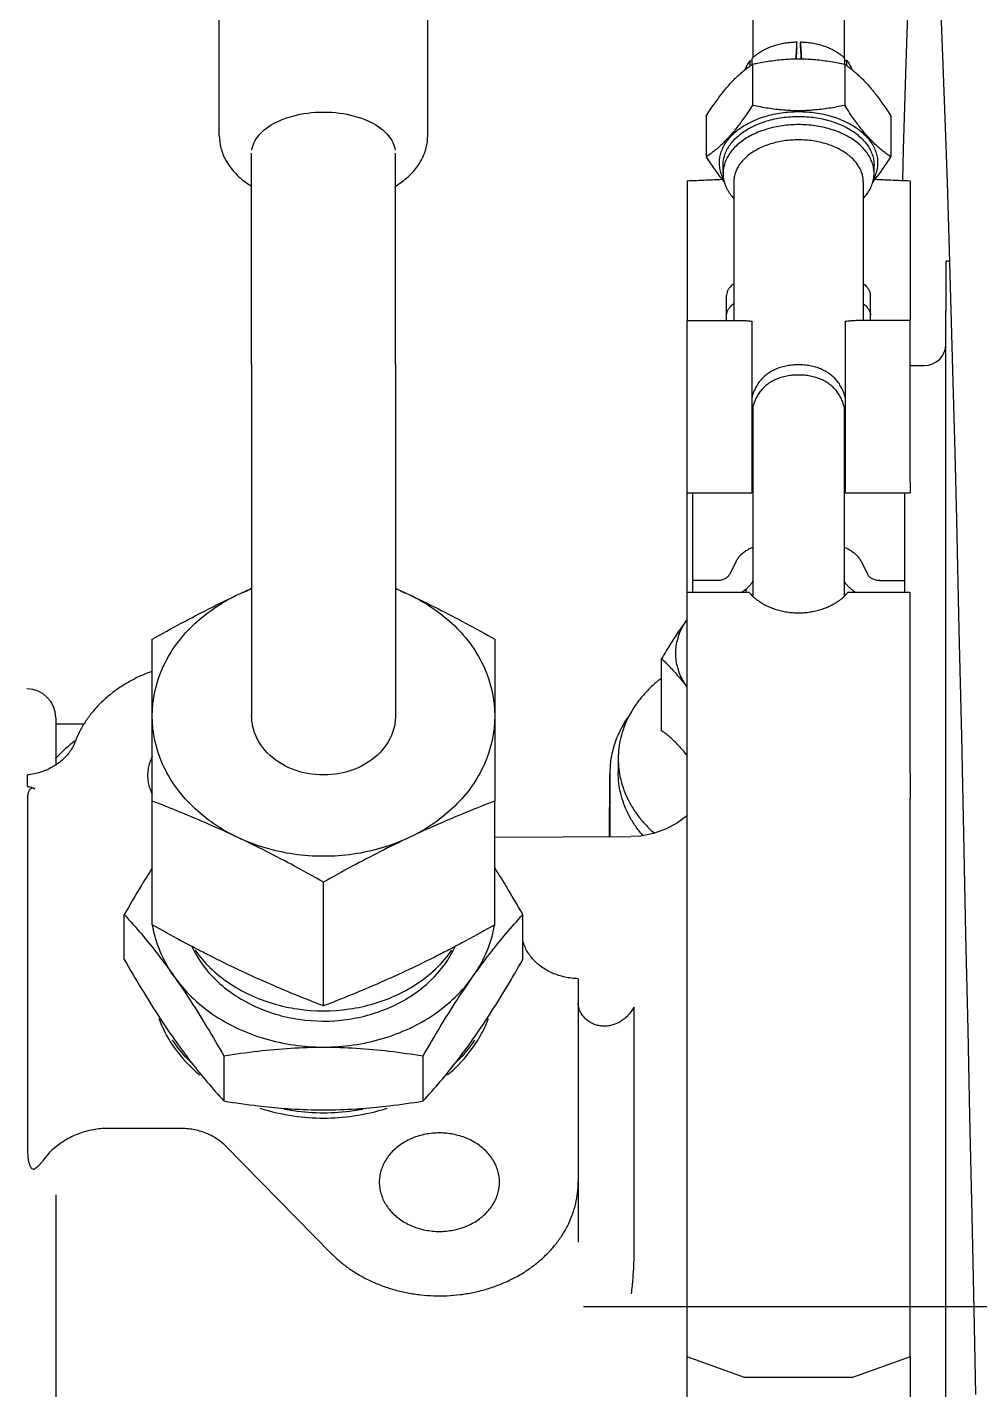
# Model space of a CAD drawing. Header units: millimetres. Extents: x 156850 to 204135, y 56350 to 74150.
# Drawn here: x 174503.6 to 174569.9, y 60787.2 to 60882 of the extents above; entities that cross this region are included whole.
import ezdxf

# ---------------------------------------------------------------- set-up
doc = ezdxf.new("R2010")
doc.units = ezdxf.units.MM
doc.header["$LTSCALE"] = 150
doc.linetypes.add('X-2F-PLAN$0$CENTER', pattern=[2, 1.25, -0.25, 0.25, -0.25])
doc.layers.add('-----33 Equipment', color=5, linetype='Continuous')

# ---------------------------------------------------------------- blocks, each defined once
blk = doc.blocks.new('X-2F-PLAN$0$A$C73FA2420')
at = {"color": 0, "linetype": 'Continuous'}
for p, q in [((1074.145, 1134.631), (1049.483, 1134.627)), ((1074.901, 1134.627), (1075.703, 1134.627)), ((1046.508, 1132.671), (1002.351, 1132.666)), ((1079.606, 1132.677), (1076.398, 1132.676)), ((1079.683, 1132.677), (1076.398, 1132.676)), ((1079.234, 1130.711), (1079.234, 1132.677)), ((1051.125, 1124.006), (1051.125, 1129.068)), ((1062.861, 1127.908), (1065.992, 1127.908)), ((1065.273, 1125.958), (1073.884, 1125.959)), ((1073.884, 1125.959), (1079.798, 1125.959)), ((1079.798, 1125.959), (1085.146, 1125.959)), ((1056.162, 1120.981), (1053.031, 1120.981)), ((1120.164, 1121.3), (1133.433, 1121.3)), ((1049.885, 1120.843), (1042.426, 1113.512)), ((1083.36, 1119.053), (1079.798, 1119.053)), ((1104.251, 1119.054), (1083.36, 1119.053)), ((1104.252, 1119.054), (1118.935, 1119.053)), ((1059.643, 1114.052), (1068.254, 1114.053)), ((1083.361, 1109.053), (1079.799, 1109.053)), ((1104.251, 1109.054), (1083.361, 1109.053)), ((1104.251, 1109.054), (1118.935, 1109.053)), ((1053.03, 1107.124), (1056.161, 1107.125)), ((1120.163, 1106.806), (1133.432, 1106.806)), ((1065.274, 1102.146), (1073.885, 1102.147)), ((1071.38, 1102.147), (1071.417, 1092.673)), ((1079.799, 1102.147), (1073.885, 1102.147)), ((1085.147, 1102.146), (1079.799, 1102.147)), ((1062.859, 1100.195), (1065.991, 1100.195)), ((1061.534, 1096.348), (1043.214, 1096.345)), ((1075.525, 1094.167), (1071.411, 1094.188)), ((1075.773, 1094.154), (1071.411, 1094.154)), ((1075.773, 1094.161), (1075.525, 1094.167)), ((1076.437, 1094.12), (1075.773, 1094.154)), ((1076.834, 1093.563), (1075.87, 1093.563)), ((1059.548, 1092.471), (1042.744, 1092.472)), ((1078.774, 1090.545), (1083.795, 1090.545)), ((962.953, 1088.764), (1035.247, 1088.771)), ((1033.792, 1084.771), (1035.247, 1088.771)), ((1035.247, 1088.771), (1055.312, 1088.772)), ((1055.312, 1088.772), (1074.061, 1088.772)), ((1074.061, 1088.772), (1077.611, 1088.773)), ((1077.611, 1088.773), (1088.414, 1088.773)), ((1088.414, 1088.773), (1088.414, 1084.517)), ((1088.414, 1088.766), (1095.319, 1088.766)), ((1095.319, 1088.772), (1107.319, 1088.773)), ((1095.319, 1088.772), (1095.319, 1084.272)), ((1107.319, 1088.773), (1107.319, 1085.03)), ((1117.025, 1088.771), (1107.319, 1088.772)), ((1089.22, 1088.387), (1088.414, 1088.387)), ((1095.319, 1088.387), (1089.22, 1088.387)), ((1089.22, 1086.669), (1089.22, 1088.387)), ((1121.536, 1087.438), (1118.681, 1087.438)), ((1107.319, 1086.022), (1109.065, 1086.022)), ((1117.535, 1086.273), (1118.107, 1086.273)), ((1090.548, 1085.371), (1089.64, 1085.833)), ((1116.962, 1085.523), (1107.319, 1085.523)), ((1033.792, 1077.271), (1033.792, 1084.771)), ((1101.325, 1084.198), (1088.118, 1084.198)), ((1088.607, 1084.69), (1088.414, 1084.69)), ((1097.025, 1084.273), (1095.319, 1084.272)), ((1097.47, 1084.273), (1097.025, 1084.273)), ((1097.919, 1084.273), (1097.47, 1084.273)), ((1101.03, 1084.273), (1097.919, 1084.273)), ((1104.438, 1084.273), (1101.03, 1084.273)), ((1107.258, 1084.273), (1104.438, 1084.273)), ((1125.128, 1084.231), (1122.272, 1084.231)), ((1125.386, 1084.374), (1125.336, 1084.242)), ((1133.193, 1084.198), (1125.573, 1084.198)), ((1126.279, 1081.148), (1126.683, 1081.148)), ((1126.279, 1080.898), (1126.683, 1080.898)), ((1101.324, 1077.848), (1088.119, 1077.848)), ((1088.414, 1077.528), (1088.414, 1073.273)), ((1097.026, 1077.773), (1095.32, 1077.772)), ((1095.32, 1077.772), (1095.32, 1073.272)), ((1097.47, 1077.773), (1097.026, 1077.773)), ((1097.92, 1077.773), (1097.47, 1077.773)), ((1101.032, 1077.773), (1097.92, 1077.773)), ((1104.44, 1077.773), (1101.032, 1077.773)), ((1107.258, 1077.773), (1104.44, 1077.773)), ((1125.128, 1077.815), (1122.272, 1077.815)), ((1125.386, 1077.671), (1125.337, 1077.803)), ((1133.193, 1077.848), (1125.573, 1077.848)), ((1035.248, 1073.271), (1033.792, 1077.271)), ((1090.549, 1076.673), (1089.64, 1076.211)), ((1107.32, 1077.016), (1107.32, 1073.273)), ((1116.962, 1076.523), (1107.32, 1076.523)), ((1107.32, 1076.022), (1109.066, 1076.022)), ((1117.535, 1075.773), (1118.107, 1075.773)), ((1089.221, 1075.375), (1089.221, 1073.657)), ((1121.537, 1074.607), (1118.681, 1074.607)), ((1089.221, 1073.657), (1088.414, 1073.657)), ((1095.32, 1073.657), (1089.221, 1073.657)), ((1119.196, 1073.745), (1117.049, 1073.8)), ((1035.248, 1073.271), (963.069, 1073.264)), ((1035.248, 1073.271), (1055.314, 1073.272)), ((1055.314, 1073.272), (1074.061, 1073.272)), ((1077.612, 1073.273), (1074.061, 1073.272)), ((1078.414, 1073.273), (1077.612, 1073.273)), ((1078.475, 1073.273), (1078.414, 1073.273)), ((1079.362, 1073.273), (1078.475, 1073.273)), ((1088.414, 1073.273), (1079.362, 1073.273)), ((1096.836, 1073.273), (1095.32, 1073.272)), ((1097.283, 1073.273), (1096.836, 1073.273)), ((1097.47, 1073.273), (1097.283, 1073.273)), ((1097.92, 1073.273), (1097.47, 1073.273)), ((1107.32, 1073.273), (1097.92, 1073.273)), ((1104.169, 1073.273), (1104.169, 1072.29)), ((1117.026, 1073.271), (1107.32, 1073.272)), ((966.086, 1070.774), (1098.176, 1070.773)), ((1098.176, 1070.773), (1107.958, 1070.773)), ((1110.91, 1070.773), (1107.958, 1070.773)), ((1111.44, 1070.773), (1110.91, 1070.773)), ((1111.442, 1070.537), (1111.44, 1070.773))]:
    blk.add_line(p, q, dxfattribs=at)
at = {"color": 0, "linetype": 'X-2F-PLAN$0$CENTER', "ltscale": 2}
blk.add_line((1038.734, 1095.975), (1038.734, 580.581), dxfattribs=at)
at = {"color": 0, "linetype": 'Continuous'}
for points in [[(1072.88, 1088.772), (1072.837, 1088.816), (1072.332, 1089.506), (1071.927, 1090.271), (1071.631, 1091.099), (1071.457, 1091.981), (1071.415, 1092.673)], [(1142.761, 1072.865), (1139.434, 1073.027), (1135.39, 1073.2), (1130.645, 1073.381), (1125.203, 1073.565), (1119.196, 1073.745)], [(1128.721, 1071.136), (1124.487, 1070.971), (1120.745, 1070.829), (1116.906, 1070.698), (1112.998, 1070.581)], [(1093.437, 1070.05), (1085.779, 1069.87), (1078.41, 1069.697), (1071.613, 1069.553)], [(1112.998, 1070.581), (1107.992, 1070.437), (1103.035, 1070.294), (1098.136, 1070.163), (1093.437, 1070.05)], [(1052.008, 1069.13), (1045.072, 1068.981), (1038.516, 1068.833), (1032.61, 1068.708)], [(1071.614, 1069.553), (1064.598, 1069.405), (1057.977, 1069.256), (1052.008, 1069.13)]]:
    blk.add_lwpolyline(points, dxfattribs=at)
for centre, radius, start, end in [((1079.683, 1134.677), 2, 270.00793, 0.00793), ((1105.689, 1072.29), 1.52, 180.0011, 268.81084)]:
    blk.add_arc(centre, radius, start, end, dxfattribs=at)
for points, start_tangent, end_tangent in [([(1049.483, 1134.627), (1049.319, 1134.624), (1049.17, 1134.614), (1049.035, 1134.599), (1048.914, 1134.58), (1048.804, 1134.558), (1048.706, 1134.533), (1048.618, 1134.506), (1048.54, 1134.476), (1048.472, 1134.443), (1048.413, 1134.408), (1048.365, 1134.371), (1048.303, 1134.291), (1048.287, 1134.211), (1048.316, 1134.127)], (-1, -0.000155), (0.524347, -0.851504)), ([(1074.739, 1134.131), (1074.777, 1134.219), (1074.783, 1134.3), (1074.76, 1134.379), (1074.709, 1134.45), (1074.632, 1134.512), (1074.531, 1134.564), (1074.47, 1134.585), (1074.401, 1134.604), (1074.325, 1134.618), (1074.24, 1134.628), (1074.145, 1134.631)], (0.524104, 0.851654), (-1, -0.000154)), ([(1074.901, 1134.627), (1074.887, 1134.509), (1074.858, 1134.389), (1074.809, 1134.262), (1074.739, 1134.131)], (-0.051999, -0.998647), (-0.524104, -0.851654)), ([(1076.394, 1132.673), (1076.239, 1132.931), (1076.047, 1133.325), (1075.892, 1133.742), (1075.777, 1134.178), (1075.703, 1134.627)], (-0.546038, 0.83776), (-0.116603, 0.993179)), ([(1048.849, 1133.592), (1048.677, 1133.723), (1048.531, 1133.856), (1048.411, 1133.992), (1048.316, 1134.127)], (-0.822528, 0.568724), (-0.524347, 0.851504)), ([(1051.125, 1129.068), (1051.103, 1129.565), (1051.034, 1130.068), (1050.918, 1130.573), (1050.754, 1131.075), (1050.539, 1131.57), (1050.273, 1132.051), (1049.957, 1132.511), (1049.599, 1132.936), (1049.22, 1133.303), (1048.849, 1133.592)], (0.001025, 0.999999), (-0.822549, 0.568694)), ([(1078.013, 1131.322), (1077.661, 1131.482), (1077.327, 1131.689), (1077.013, 1131.941), (1076.725, 1132.235), (1076.466, 1132.566), (1076.394, 1132.673)], (-0.935255, 0.353975), (-0.546038, 0.83776)), ([(1078.05, 1131.348), (1077.38, 1132.159), (1076.81, 1132.709)], (-0.581826, 0.813313), (-0.750645, 0.660705)), ([(1082.919, 1125.96), (1082.878, 1126.072), (1082.541, 1126.881), (1082.143, 1127.647), (1081.688, 1128.364), (1081.18, 1129.027), (1080.623, 1129.627), (1080.023, 1130.162), (1079.383, 1130.625), (1078.712, 1131.013), (1078.013, 1131.322)], (-0.336279, 0.941762), (-0.935255, 0.353975)), ([(1062.861, 1127.908), (1060.84, 1126.721), (1059.012, 1125.579), (1057.331, 1124.444)], (-0.868287, -0.496062), (-0.817451, -0.575998)), ([(1065.992, 1127.908), (1064.647, 1126.721), (1063.231, 1125.579), (1061.692, 1124.445)], (-0.736256, -0.676703), (-0.817452, -0.575997)), ([(1069.237, 1125.965), (1068, 1126.729), (1065.992, 1127.908)], (-0.845168, 0.534501), (-0.868191, 0.49623)), ([(1061.692, 1124.445), (1064.9, 1125.869), (1065.214, 1125.93)], (0.817452, 0.575997), (0.985239, 0.171183)), ([(1063.595, 1122.862), (1064.178, 1123.965), (1065.273, 1125.958)], (0.461576, 0.887101), (0.489707, 0.871887)), ([(1065.214, 1125.93), (1065.262, 1125.939)], (0.985239, 0.171183), (0.986254, 0.165238)), ([(1071.352, 1120.006), (1073.529, 1123.174), (1076.463, 1125.241), (1079.798, 1125.959)], (0.427532, 0.904), (1, -0.000034)), ([(1071.352, 1120.006), (1072.258, 1121.994), (1073.094, 1123.966), (1073.884, 1125.959)], (0.427532, 0.904), (0.358644, 0.933474)), ([(1075.672, 1126.285), (1075.274, 1126.256), (1074.882, 1126.172), (1074.501, 1126.032), (1074.359, 1125.965)], (-1, -0.000155), (-0.891915, -0.452203)), ([(1076.986, 1125.965), (1076.843, 1126.033), (1076.461, 1126.172), (1076.069, 1126.256), (1075.672, 1126.285)], (-0.891905, 0.452224), (-1, -0.000105)), ([(1079.798, 1125.959), (1083.134, 1125.241), (1086.068, 1123.173), (1088.245, 1120.006)], (1, -0.000034), (0.427538, -0.903997)), ([(1085.146, 1125.959), (1086.249, 1123.951), (1087.277, 1121.982), (1088.245, 1120.006)], (0.489717, -0.871882), (0.427538, -0.903997)), ([(1058.764, 1125.513), (1058.312, 1125.328), (1057.154, 1124.709)], (-0.936148, -0.351607), (-0.845213, -0.53443)), ([(1049.885, 1120.843), (1050.161, 1121.147), (1050.407, 1121.486), (1050.621, 1121.856), (1050.799, 1122.253), (1050.941, 1122.672), (1051.043, 1123.107), (1051.105, 1123.554), (1051.125, 1124.006)], (0.713188, 0.700973), (-0.000138, 1)), ([(1057.154, 1124.709), (1055.355, 1123.245), (1054.83, 1122.667)], (-0.845213, -0.53443), (-0.645352, -0.763886)), ([(1055.79, 1123.337), (1057.259, 1124.552)], (0.707421, 0.706792), (0.828512, 0.559971)), ([(1057.331, 1124.444), (1055.806, 1123.321)], (-0.817451, -0.575998), (-0.792001, -0.61052)), ([(1061.692, 1124.445), (1060.001, 1123.303), (1058.17, 1122.159), (1056.162, 1120.981)], (-0.817452, -0.575997), (-0.868287, -0.496062)), ([(1061.692, 1124.445), (1059.077, 1121.766), (1057.37, 1118.157), (1056.776, 1114.053)], (-0.817452, -0.575997), (-0.000069, -1)), ([(1055.683, 1123.226), (1054.366, 1122.158), (1053.031, 1120.981)], (-0.789707, -0.613484), (-0.736256, -0.676703)), ([(1055.681, 1123.227), (1055.79, 1123.337)], (0.697018, 0.717054), (0.707421, 0.706792)), ([(1055.806, 1123.321), (1055.782, 1123.302), (1055.683, 1123.226)], (-0.792001, -0.61052), (-0.789707, -0.613484)), ([(1063.763, 1123.2), (1061.456, 1121.55), (1059.672, 1118.947), (1058.71, 1115.763), (1058.698, 1112.425), (1059.635, 1109.234), (1061.403, 1106.608), (1063.768, 1104.9)], (-0.910024, -0.414555), (0.909783, -0.415084)), ([(1063.515, 1122.98), (1062.321, 1121.957), (1060.434, 1119.212), (1059.429, 1115.845), (1059.429, 1112.261), (1060.433, 1108.893), (1062.32, 1106.148), (1063.516, 1105.123)], (-0.816076, -0.577944), (0.816114, -0.577891)), ([(1062.175, 1120.005), (1063.148, 1121.993), (1063.595, 1122.862)], (0.427532, 0.904), (0.461576, 0.887101)), ([(1053.031, 1120.981), (1052.693, 1118.608), (1052.517, 1116.776)], (-0.163417, -0.986557), (-0.073196, -0.997318)), ([(1056.162, 1120.981), (1056.5, 1118.608), (1056.706, 1116.322), (1056.776, 1114.053)], (0.163289, -0.986578), (-0.000069, -1)), ([(1120.163, 1121.3), (1119.303, 1121.19), (1118.444, 1120.845), (1117.621, 1120.25), (1116.886, 1119.416), (1116.653, 1119.066)], (-1, -0.000105), (-0.527627, -0.849476)), ([(1059.643, 1114.052), (1060.438, 1116.06), (1061.274, 1118.029), (1062.175, 1120.005)], (0.358644, 0.933474), (0.427532, 0.904)), ([(1068.254, 1114.053), (1069.357, 1116.061), (1070.384, 1118.03), (1071.352, 1120.006)], (0.489707, 0.871887), (0.427532, 0.904)), ([(1071.352, 1108.1), (1070.194, 1111.986), (1070.194, 1116.121), (1071.352, 1120.006)], (-0.427538, 0.903997), (0.427532, 0.904)), ([(1088.245, 1120.006), (1088.686, 1119.057)], (0.427538, -0.903997), (0.415406, -0.909636)), ([(1088.245, 1120.006), (1088.634, 1119.094)], (0.427538, -0.903997), (0.357315, -0.933984)), ([(1075.703, 1114.053), (1076.108, 1116.222), (1077.245, 1117.962), (1078.887, 1118.928), (1079.798, 1119.05)], (-0.000012, 1), (1, 0.000102)), ([(1119.149, 1119.038), (1120.179, 1118.558), (1120.294, 1118.46)], (0.989936, -0.141516), (0.740757, -0.671773)), ([(1052.535, 1118.476), (1051.992, 1116.136), (1051.992, 1111.969), (1052.535, 1109.626)], (-0.309056, -0.951044), (0.309061, -0.951042)), ([(1120.294, 1118.46), (1121.177, 1117.171), (1121.731, 1115.166), (1121.731, 1112.941), (1121.177, 1110.936), (1120.294, 1109.647)], (0.740757, -0.671773), (-0.740788, -0.671739)), ([(1052.187, 1114.054), (1052.336, 1116.136), (1052.446, 1116.791)], (0.000142, 1), (0.188462, 0.98208)), ([(1052.517, 1116.776), (1052.486, 1116.323), (1052.416, 1114.054)], (-0.073196, -0.997318), (-0.000097, -1)), ([(1042.426, 1113.512), (1041.866, 1112.906), (1041.355, 1112.237), (1040.898, 1111.513), (1040.5, 1110.739), (1040.163, 1109.923), (1039.891, 1109.071), (1039.686, 1108.192), (1039.551, 1107.293), (1039.485, 1106.382), (1039.491, 1105.468), (1039.567, 1104.559), (1039.713, 1103.662), (1039.929, 1102.787), (1040.211, 1101.94), (1040.558, 1101.129), (1040.965, 1100.363), (1041.431, 1099.647), (1041.95, 1098.987), (1042.517, 1098.391), (1043.128, 1097.863), (1043.778, 1097.408), (1044.46, 1097.03), (1045.168, 1096.732), (1045.896, 1096.518), (1046.637, 1096.389), (1047.385, 1096.345)], (-0.713188, -0.700973), (1, 0.000105)), ([(1052.446, 1111.315), (1052.336, 1111.969), (1052.187, 1114.054)], (-0.188252, 0.982121), (0.000142, 1)), ([(1052.416, 1114.054), (1052.487, 1111.769), (1052.516, 1111.33)], (-0.000097, -1), (0.073038, -0.997329)), ([(1056.776, 1114.053), (1056.705, 1111.77), (1056.497, 1109.481), (1056.161, 1107.125)], (-0.000069, -1), (-0.163417, -0.986557)), ([(1056.776, 1114.053), (1057.369, 1109.949), (1059.076, 1106.339), (1061.691, 1103.66)], (-0.000069, -1), (0.817306, -0.576204)), ([(1062.175, 1108.099), (1061.269, 1110.087), (1060.433, 1112.058), (1059.643, 1114.052)], (-0.427538, 0.903997), (-0.358647, 0.933473)), ([(1071.352, 1108.1), (1070.378, 1110.088), (1069.349, 1112.06), (1068.254, 1114.053)], (-0.427538, 0.903997), (-0.489717, 0.871882)), ([(1079.799, 1109.056), (1078.887, 1109.178), (1077.245, 1110.144), (1076.108, 1111.884), (1075.703, 1114.053)], (-1, -0.000102), (-0.000017, 1)), ([(1052.516, 1111.33), (1052.694, 1109.48), (1053.03, 1107.124)], (0.073038, -0.997329), (0.163289, -0.986578)), ([(1047.383, 1110.175), (1046.986, 1110.147), (1046.593, 1110.063), (1046.212, 1109.923), (1045.846, 1109.731), (1045.502, 1109.487), (1045.182, 1109.197), (1044.893, 1108.864), (1044.637, 1108.491), (1044.418, 1108.085), (1044.239, 1107.651), (1044.103, 1107.194), (1044.012, 1106.721), (1043.965, 1106.238), (1043.965, 1105.752), (1044.012, 1105.269), (1044.104, 1104.796), (1044.24, 1104.339), (1044.419, 1103.905), (1044.637, 1103.499), (1044.893, 1103.127), (1045.183, 1102.793), (1045.503, 1102.503), (1045.847, 1102.26), (1046.213, 1102.067), (1046.595, 1101.928), (1046.987, 1101.844), (1047.384, 1101.815)], (-1, -0.000155), (1, 0.000105)), ([(1047.384, 1101.815), (1047.782, 1101.844), (1048.174, 1101.928), (1048.555, 1102.068), (1048.921, 1102.26), (1049.266, 1102.503), (1049.585, 1102.794), (1049.875, 1103.127), (1050.131, 1103.5), (1050.349, 1103.906), (1050.528, 1104.34), (1050.664, 1104.797), (1050.756, 1105.27), (1050.802, 1105.753), (1050.802, 1106.239), (1050.756, 1106.722), (1050.664, 1107.195), (1050.527, 1107.652), (1050.349, 1108.086), (1050.13, 1108.492), (1049.874, 1108.864), (1049.584, 1109.198), (1049.265, 1109.488), (1048.92, 1109.731), (1048.554, 1109.924), (1048.173, 1110.063), (1047.781, 1110.147), (1047.383, 1110.175)], (1, 0.000155), (-1, -0.000105)), ([(1120.294, 1109.647), (1120.179, 1109.549), (1119.149, 1109.069)], (-0.740788, -0.671739), (-0.989938, -0.141504)), ([(1088.687, 1109.051), (1088.245, 1108.099)], (-0.415374, -0.909651), (-0.427532, -0.904)), ([(1088.635, 1109.013), (1088.245, 1108.099)], (-0.357151, -0.934047), (-0.427532, -0.904)), ([(1116.653, 1109.04), (1116.966, 1108.582), (1117.681, 1107.802), (1118.477, 1107.243), (1119.311, 1106.915), (1120.163, 1106.806)], (0.527573, -0.84951), (1, -0.000033)), ([(1063.596, 1105.241), (1063.143, 1106.123), (1062.175, 1108.099)], (-0.461598, 0.887089), (-0.427538, 0.903997)), ([(1079.799, 1102.147), (1076.463, 1102.865), (1073.53, 1104.932), (1071.352, 1108.1)], (-1, 0.000034), (-0.427538, 0.903997)), ([(1073.885, 1102.147), (1073.089, 1104.154), (1072.254, 1106.124), (1071.352, 1108.1)], (-0.358647, 0.933473), (-0.427538, 0.903997)), ([(1088.245, 1108.099), (1086.068, 1104.932), (1083.134, 1102.865), (1079.799, 1102.147)], (-0.427532, -0.904), (-1, 0.000034)), ([(1088.245, 1108.099), (1087.271, 1106.112), (1086.242, 1104.14), (1085.147, 1102.146)], (-0.427532, -0.904), (-0.489707, -0.871887)), ([(1053.03, 1107.124), (1054.375, 1105.938), (1055.681, 1104.879)], (0.736041, -0.676936), (0.78952, -0.613725)), ([(1056.161, 1107.125), (1058.183, 1105.938), (1060.011, 1104.795), (1061.691, 1103.66)], (0.868191, -0.49623), (0.817306, -0.576204)), ([(1054.828, 1105.438), (1055.353, 1104.859), (1057.153, 1103.394)], (0.645132, -0.764071), (0.845065, -0.534664)), ([(1055.784, 1104.772), (1055.679, 1104.878)], (-0.706843, 0.707371), (-0.696777, 0.717288)), ([(1055.681, 1104.879), (1055.8, 1104.787)], (0.78952, -0.613725), (0.791739, -0.610859)), ([(1065.274, 1102.146), (1064.17, 1104.154), (1063.596, 1105.241)], (-0.489717, 0.871882), (-0.461598, 0.887089)), ([(1057.257, 1103.551), (1055.784, 1104.772)], (-0.828366, 0.560187), (-0.706843, 0.707371)), ([(1055.8, 1104.787), (1057.33, 1103.66)], (0.791739, -0.610859), (0.817306, -0.576204)), ([(1057.153, 1103.394), (1058.31, 1102.775), (1058.763, 1102.59)], (0.845065, -0.534664), (0.93609, -0.351761)), ([(1057.33, 1103.66), (1059.021, 1102.517), (1060.852, 1101.373), (1062.859, 1100.195)], (0.817306, -0.576204), (0.868191, -0.49623)), ([(1061.691, 1103.66), (1063.239, 1102.518), (1064.655, 1101.374), (1065.991, 1100.195)], (0.817306, -0.576204), (0.736041, -0.676936)), ([(1061.691, 1103.66), (1064.899, 1102.234), (1065.215, 1102.173)], (0.817306, -0.576204), (0.985238, -0.171192)), ([(1065.215, 1102.173), (1065.262, 1102.165)], (0.985238, -0.171192), (0.986243, -0.165304)), ([(1065.991, 1100.195), (1068.013, 1101.382), (1069.24, 1102.14)], (0.868287, 0.496062), (0.845242, 0.534384)), ([(1061.534, 1096.348), (1061.568, 1096.812), (1061.645, 1097.268), (1061.764, 1097.711), (1061.925, 1098.134), (1062.123, 1098.532), (1062.358, 1098.899), (1062.626, 1099.232), (1062.923, 1099.524), (1063.245, 1099.774), (1063.589, 1099.976), (1063.95, 1100.129)], (0.025552, 0.999673), (0.944539, 0.3284)), ([(1063.95, 1100.129), (1064.116, 1100.188)], (0.944539, 0.3284), (0.940177, 0.340685)), ([(1059.234, 1092.673), (1058.954, 1092.91), (1058.723, 1093.167), (1058.539, 1093.437), (1058.396, 1093.721), (1058.296, 1094.019), (1058.241, 1094.324), (1058.233, 1094.625), (1058.271, 1094.92), (1058.353, 1095.206), (1058.479, 1095.476), (1058.647, 1095.723), (1058.851, 1095.939), (1059.083, 1096.115), (1059.333, 1096.243), (1059.592, 1096.321), (1059.855, 1096.347)], (-0.804227, 0.594322), (1, -0.000584)), ([(1071.48, 1091.842), (1071.676, 1092.006), (1072.319, 1092.473), (1072.992, 1092.861), (1073.69, 1093.166), (1074.406, 1093.386), (1075.135, 1093.519), (1075.87, 1093.563)], (0.757436, 0.652909), (1, 0)), ([(1075.884, 1093.489), (1075.37, 1093.386), (1074.654, 1093.166), (1073.956, 1092.861), (1073.283, 1092.473), (1072.64, 1092.006), (1072.033, 1091.463), (1071.643, 1091.053)], (-0.987917, -0.154984), (-0.66564, -0.746273)), ([(1076.834, 1093.563), (1076.099, 1093.519), (1075.884, 1093.489)], (-1, 0), (-0.987917, -0.154984)), ([(1079.907, 1092.756), (1079.033, 1093.307), (1077.435, 1093.939), (1076.437, 1094.12)], (-0.809375, 0.587292), (-0.994738, 0.102451)), ([(1079.907, 1092.759), (1079.712, 1092.861), (1079.014, 1093.166), (1078.298, 1093.386), (1077.569, 1093.519), (1076.834, 1093.563)], (-0.877769, 0.479083), (-1, 0)), ([(1042.744, 1092.472), (1041.745, 1092.492), (1040.708, 1092.553), (1039.629, 1092.658)], (-1, -0.0002), (-0.99343, 0.114441)), ([(1059.254, 1092.658), (1059.234, 1092.673)], (-0.809664, 0.586894), (-0.804227, 0.594322)), ([(1059.55, 1092.471), (1059.254, 1092.658)], (-0.878144, 0.478396), (-0.809664, 0.586894)), ([(1082.442, 1090.551), (1082.201, 1090.849), (1081.635, 1091.463), (1081.028, 1092.006), (1080.385, 1092.473), (1079.907, 1092.759)], (-0.611596, 0.79117), (-0.877769, 0.479083)), ([(1077.056, 1088.771), (1077.28, 1088.949), (1077.575, 1089.199), (1077.848, 1089.453), (1078.102, 1089.711), (1078.34, 1089.976), (1078.563, 1090.253), (1078.774, 1090.545)], (0.792174, 0.610295), (0.564588, 0.825373)), ([(1083.795, 1090.545), (1083.481, 1090.225), (1083.161, 1089.915), (1082.827, 1089.61), (1082.476, 1089.307), (1082.106, 1089.003), (1081.809, 1088.772)], (-0.690918, -0.722933), (-0.794885, -0.606761)), ([(1086.448, 1088.82), (1086.197, 1089.003), (1085.762, 1089.307), (1085.308, 1089.61), (1084.831, 1089.915), (1084.329, 1090.225), (1083.795, 1090.545)], (-0.804572, 0.593855), (-0.861666, 0.507477)), ([(1081.82, 1088.778), (1082.17, 1089.003), (1082.649, 1089.243), (1083.144, 1089.416), (1083.65, 1089.521), (1084.162, 1089.556), (1084.674, 1089.521), (1085.18, 1089.416), (1085.675, 1089.243), (1086.154, 1089.003), (1086.444, 1088.819)], (0.815072, 0.57936), (0.823928, -0.566695)), ([(1086.444, 1088.819), (1086.504, 1088.777)], (0.823928, -0.566695), (0.815048, -0.579393)), ([(1086.511, 1088.774), (1086.448, 1088.82)], (-0.80229, 0.596934), (-0.804572, 0.593855)), ([(1117.025, 1088.771), (1117.083, 1087.436), (1117.127, 1086.351)], (0.043817, -0.99904), (0.0398, -0.999208)), ([(1118.681, 1087.438), (1118.252, 1087.158), (1117.855, 1086.888), (1117.485, 1086.622), (1117.137, 1086.359), (1116.909, 1086.178)], (-0.841844, -0.539721), (-0.775247, -0.631658)), ([(1122.272, 1084.231), (1121.843, 1084.511), (1121.447, 1084.782), (1121.076, 1085.047), (1120.728, 1085.31), (1120.402, 1085.572), (1120.098, 1085.835), (1119.815, 1086.097), (1119.553, 1086.359), (1119.312, 1086.622), (1119.088, 1086.888), (1118.879, 1087.158), (1118.681, 1087.438)], (-0.841921, 0.539601), (-0.561771, 0.827293)), ([(1121.536, 1087.438), (1121.965, 1087.158), (1122.362, 1086.888), (1122.732, 1086.622), (1123.08, 1086.359), (1123.406, 1086.097), (1123.711, 1085.835), (1123.994, 1085.572), (1124.255, 1085.31), (1124.496, 1085.047), (1124.72, 1084.782), (1124.764, 1084.726)], (0.841921, -0.539601), (0.62136, -0.783525)), ([(1089.64, 1085.833), (1089.551, 1085.889), (1089.47, 1085.963), (1089.397, 1086.053), (1089.336, 1086.158), (1089.286, 1086.275), (1089.25, 1086.401), (1089.228, 1086.533), (1089.22, 1086.669)], (-0.891599, 0.452825), (-0.000047, 1)), ([(1107.673, 1086.022), (1107.874, 1085.992), (1108.072, 1085.905), (1108.266, 1085.76), (1108.453, 1085.56), (1108.481, 1085.524)], (1, -0.000094), (0.610025, -0.792382)), ([(1109.874, 1085.524), (1109.846, 1085.56), (1109.659, 1085.76), (1109.465, 1085.905), (1109.266, 1085.993), (1109.065, 1086.022)], (-0.609983, 0.792415), (-1, 0.000094)), ([(1116.909, 1086.182), (1116.805, 1086.15), (1116.451, 1085.998), (1116.11, 1085.787), (1115.787, 1085.523)], (-0.960325, -0.278884), (-0.732404, -0.680871)), ([(1117.534, 1086.273), (1117.167, 1086.242), (1116.909, 1086.182)], (-1, -0.000114), (-0.960325, -0.278884)), ([(1117.146, 1086.237), (1117.487, 1086.385)], (0.887519, 0.460772), (0.942938, 0.332969)), ([(1117.487, 1086.385), (1117.513, 1086.394), (1117.893, 1086.49), (1118.277, 1086.523)], (0.942938, 0.332969), (1, 0.000114)), ([(1118.089, 1086.202), (1117.901, 1086.242), (1117.535, 1086.273)], (-0.968698, 0.248243), (-1, 0.000001)), ([(1118.264, 1086.15), (1118.089, 1086.202)], (-0.946645, 0.322278), (-0.968698, 0.248243)), ([(1118.107, 1086.273), (1118.473, 1086.242), (1118.836, 1086.15), (1119.19, 1085.998), (1119.531, 1085.787), (1119.856, 1085.521), (1120.16, 1085.202), (1120.44, 1084.834), (1120.693, 1084.422), (1120.808, 1084.2)], (1, -0.000002), (0.441027, -0.897494)), ([(1120.236, 1084.2), (1120.121, 1084.422), (1119.868, 1084.834), (1119.588, 1085.202), (1119.284, 1085.521), (1118.959, 1085.787), (1118.618, 1085.998), (1118.264, 1086.15)], (-0.441027, 0.897494), (-0.946645, 0.322278)), ([(1118.277, 1086.523), (1118.662, 1086.49), (1119.041, 1086.394), (1119.412, 1086.235), (1119.77, 1086.014), (1120.11, 1085.735), (1120.428, 1085.401), (1120.722, 1085.016), (1120.987, 1084.583), (1121.179, 1084.199)], (1, 0.000114), (0.415819, -0.909448)), ([(1088.617, 1084.676), (1088.452, 1084.902), (1088.411, 1084.969)], (-0.636092, 0.771614), (-0.516582, 0.856237)), ([(1090.548, 1085.371), (1090.76, 1085.243), (1090.959, 1085.079), (1091.142, 1084.883), (1091.307, 1084.657), (1091.451, 1084.405), (1091.544, 1084.199)], (0.891599, -0.452825), (0.378322, -0.925674)), ([(1107.319, 1085.035), (1107.317, 1084.909), (1107.296, 1084.611), (1107.258, 1084.273)], (-0.00058, -1), (-0.124616, -0.992205)), ([(1119.023, 1084.198), (1119.019, 1084.205), (1118.776, 1084.541), (1118.509, 1084.833), (1118.224, 1085.077), (1117.923, 1085.27), (1117.609, 1085.41), (1117.288, 1085.494), (1116.962, 1085.523)], (-0.541196, 0.840896), (-1, 0.000002)), ([(1088.116, 1084.199), (1088.035, 1084.109), (1087.899, 1083.94), (1087.756, 1083.737), (1087.611, 1083.497), (1087.468, 1083.223), (1087.334, 1082.914), (1087.213, 1082.575), (1087.113, 1082.211), (1087.037, 1081.826), (1086.99, 1081.427), (1086.974, 1081.02), (1086.991, 1080.613), (1087.038, 1080.214), (1087.114, 1079.829), (1087.215, 1079.464), (1087.336, 1079.127), (1087.47, 1078.821), (1087.611, 1078.549), (1087.756, 1078.309), (1087.9, 1078.105), (1088.036, 1077.936), (1088.117, 1077.846)], (-0.690761, -0.723083), (0.691039, -0.722817)), ([(1088.348, 1084.399), (1088.265, 1084.338), (1088.159, 1084.242), (1088.116, 1084.199)], (-0.853459, -0.52116), (-0.690761, -0.723083)), ([(1088.413, 1084.518), (1088.407, 1084.482), (1088.348, 1084.399)], (0.00354, -0.999994), (-0.715694, -0.698414)), ([(1089.195, 1084.196), (1088.999, 1084.317), (1088.8, 1084.48), (1088.617, 1084.676)], (-0.886343, 0.463028), (-0.636092, 0.771614)), ([(1097.027, 1084.274), (1097.11, 1084.198)], (0.761925, -0.647665), (0.719551, -0.694439)), ([(1097.933, 1084.272), (1097.939, 1084.254), (1097.968, 1084.196)], (0.283556, -0.958956), (0.521479, -0.853264)), ([(1101.326, 1084.201), (1101.121, 1084.255), (1101.031, 1084.275)], (-0.960323, 0.27889), (-0.977564, 0.21064)), ([(1103.517, 1081.023), (1103.498, 1081.434), (1103.44, 1081.838), (1103.344, 1082.228), (1103.209, 1082.595), (1103.038, 1082.93), (1102.834, 1083.227), (1102.603, 1083.485), (1102.348, 1083.704), (1102.071, 1083.888), (1101.774, 1084.039), (1101.457, 1084.16), (1101.326, 1084.201)], (-0.000047, 1), (-0.960323, 0.27889)), ([(1102.196, 1084.198), (1102.192, 1084.199), (1101.934, 1084.276)], (-0.946328, 0.323207), (-0.968151, 0.250367)), ([(1104.228, 1081.023), (1104.21, 1081.424), (1104.155, 1081.818), (1104.064, 1082.201), (1103.936, 1082.564), (1103.773, 1082.901), (1103.577, 1083.206), (1103.351, 1083.475), (1103.098, 1083.708), (1102.82, 1083.905), (1102.518, 1084.068), (1102.196, 1084.198)], (-0.000047, 1), (-0.946328, 0.323207)), ([(1119.023, 1077.847), (1119.236, 1078.217), (1119.425, 1078.629), (1119.583, 1079.07), (1119.708, 1079.537), (1119.798, 1080.022), (1119.852, 1080.519), (1119.871, 1081.023), (1119.852, 1081.527), (1119.798, 1082.024), (1119.707, 1082.509), (1119.583, 1082.975), (1119.425, 1083.417), (1119.236, 1083.829), (1119.023, 1084.198)], (0.541194, 0.840898), (-0.541196, 0.840896)), ([(1120.236, 1077.845), (1120.343, 1078.077), (1120.533, 1078.564), (1120.687, 1079.08), (1120.804, 1079.618), (1120.883, 1080.174), (1120.923, 1080.739), (1120.923, 1081.307), (1120.883, 1081.872), (1120.804, 1082.427), (1120.687, 1082.966), (1120.532, 1083.482), (1120.343, 1083.969), (1120.236, 1084.2)], (0.441028, 0.897493), (-0.441027, 0.897494)), ([(1120.808, 1084.2), (1120.915, 1083.969), (1121.105, 1083.482), (1121.259, 1082.966), (1121.376, 1082.427), (1121.455, 1081.872), (1121.495, 1081.307), (1121.495, 1080.739), (1121.455, 1080.174), (1121.376, 1079.618), (1121.259, 1079.08), (1121.105, 1078.564), (1120.916, 1078.077), (1120.808, 1077.845)], (0.441027, -0.897494), (-0.441028, -0.897493)), ([(1121.179, 1084.199), (1121.22, 1084.109), (1121.418, 1083.599), (1121.58, 1083.059), (1121.703, 1082.494), (1121.785, 1081.913), (1121.827, 1081.321), (1121.827, 1080.725), (1121.785, 1080.133), (1121.703, 1079.552), (1121.58, 1078.987), (1121.418, 1078.447), (1121.22, 1077.936), (1121.179, 1077.846)], (0.415819, -0.909448), (-0.415821, -0.909447)), ([(1122.265, 1077.847), (1122.157, 1078.375), (1122.063, 1078.917), (1121.99, 1079.447), (1121.937, 1079.973), (1121.904, 1080.498), (1121.893, 1081.023), (1121.904, 1081.548), (1121.937, 1082.072), (1121.99, 1082.599), (1122.063, 1083.129), (1122.157, 1083.671), (1122.265, 1084.198)], (-0.213605, 0.97692), (0.213477, 0.976948)), ([(1122.265, 1084.198), (1122.272, 1084.231)], (0.213477, 0.976948), (0.215076, 0.976597)), ([(1124.764, 1084.726), (1124.929, 1084.511), (1125.128, 1084.231)], (0.62136, -0.783525), (0.561771, -0.827293)), ([(1124.765, 1084.731), (1124.889, 1084.682), (1125.143, 1084.549), (1125.386, 1084.374)], (0.944907, -0.327339), (0.770787, -0.637094)), ([(1125.018, 1084.385), (1125.386, 1084.374)], (0.999567, -0.029433), (0.999557, -0.029771)), ([(1125.128, 1084.235), (1125.336, 1084.242)], (0.99934, 0.036317), (0.999348, 0.0361)), ([(1125.128, 1084.231), (1125.135, 1084.198)], (0.215164, -0.976578), (0.213565, -0.976929)), ([(1125.135, 1084.198), (1125.202, 1083.878)], (0.213565, -0.976929), (0.197419, -0.980319)), ([(1125.336, 1084.242), (1125.526, 1084.249)], (0.999348, 0.0361), (0.999355, 0.035903)), ([(1125.525, 1084.249), (1125.575, 1084.2)], (0.720522, -0.693432), (0.70184, -0.712334)), ([(1125.575, 1084.2), (1125.745, 1084.012), (1125.946, 1083.738), (1126.127, 1083.433), (1126.285, 1083.099), (1126.419, 1082.741), (1126.527, 1082.361), (1126.607, 1081.967), (1126.659, 1081.56), (1126.683, 1081.148)], (0.70184, -0.712334), (0.021315, -0.999773)), ([(1125.202, 1083.878), (1125.243, 1083.671), (1125.336, 1083.129), (1125.41, 1082.599), (1125.463, 1082.072), (1125.496, 1081.548), (1125.505, 1081.199)], (0.197419, -0.980319), (0.013973, -0.999902)), ([(1126.683, 1081.148), (1126.173, 1081.181), (1125.664, 1081.215), (1125.502, 1081.225)], (-0.997865, 0.065309), (-0.997869, 0.065253)), ([(1126.279, 1081.148), (1125.705, 1081.185), (1125.503, 1081.199)], (-0.997866, 0.065291), (-0.997869, 0.065247)), ([(1125.505, 1081.199), (1125.506, 1081.023), (1125.505, 1080.847)], (0.013973, -0.999902), (-0.013906, -0.999903)), ([(1101.325, 1077.844), (1101.458, 1077.885), (1101.774, 1078.007), (1102.072, 1078.158), (1102.348, 1078.341), (1102.603, 1078.561), (1102.835, 1078.819), (1103.038, 1079.116), (1103.209, 1079.451), (1103.344, 1079.818), (1103.44, 1080.208), (1103.498, 1080.612), (1103.517, 1081.023)], (0.960396, 0.27864), (-0.000047, 1)), ([(1102.195, 1077.847), (1102.518, 1077.977), (1102.82, 1078.14), (1103.098, 1078.338), (1103.351, 1078.571), (1103.577, 1078.84), (1103.773, 1079.145), (1103.936, 1079.482), (1104.064, 1079.845), (1104.155, 1080.227), (1104.21, 1080.622), (1104.228, 1081.023)], (0.946452, 0.322844), (-0.000047, 1)), ([(1125.505, 1080.847), (1125.496, 1080.498), (1125.463, 1079.973), (1125.41, 1079.447), (1125.337, 1078.917), (1125.243, 1078.375), (1125.202, 1078.168)], (-0.013906, -0.999903), (-0.197343, -0.980335)), ([(1126.683, 1080.898), (1126.173, 1080.864), (1125.664, 1080.831), (1125.502, 1080.821)], (-0.997865, -0.065308), (-0.997869, -0.065253)), ([(1126.279, 1080.898), (1125.705, 1080.86), (1125.503, 1080.847)], (-0.997866, -0.065291), (-0.997869, -0.065247)), ([(1126.683, 1080.898), (1126.66, 1080.485), (1126.607, 1080.079), (1126.527, 1079.684), (1126.419, 1079.305), (1126.285, 1078.946), (1126.127, 1078.612), (1125.946, 1078.307), (1125.745, 1078.034), (1125.575, 1077.845)], (-0.021221, -0.999775), (-0.701837, -0.712337)), ([(1088.117, 1077.846), (1088.16, 1077.803), (1088.265, 1077.707), (1088.348, 1077.647)], (0.691039, -0.722817), (0.853222, -0.521548)), ([(1088.348, 1077.647), (1088.407, 1077.564), (1088.413, 1077.527)], (0.71549, -0.698623), (-0.003431, -0.999994)), ([(1088.412, 1077.075), (1088.453, 1077.141), (1088.618, 1077.367)], (0.516476, 0.856302), (0.635984, 0.771702)), ([(1088.618, 1077.367), (1088.801, 1077.563), (1089, 1077.727), (1089.198, 1077.849)], (0.635984, 0.771702), (0.887091, 0.461595)), ([(1091.545, 1077.847), (1091.451, 1077.639), (1091.307, 1077.387), (1091.143, 1077.161), (1090.959, 1076.965), (1090.76, 1076.801), (1090.549, 1076.673)], (-0.377886, -0.925852), (-0.891517, -0.452987)), ([(1097.111, 1077.848), (1097.109, 1077.846), (1097.027, 1077.771)], (-0.719395, -0.694602), (-0.762071, -0.647493)), ([(1097.97, 1077.848), (1097.939, 1077.79), (1097.931, 1077.774)], (-0.494274, -0.869306), (-0.406837, -0.913501)), ([(1101.032, 1077.77), (1101.122, 1077.791), (1101.325, 1077.844)], (0.977474, 0.211056), (0.960396, 0.27864)), ([(1101.935, 1077.77), (1102.195, 1077.847)], (0.96809, 0.250602), (0.946452, 0.322844)), ([(1107.258, 1077.773), (1107.296, 1077.434), (1107.317, 1077.137), (1107.32, 1077.011)], (0.124697, -0.992195), (0.000674, -1)), ([(1116.962, 1076.523), (1117.288, 1076.551), (1117.61, 1076.635), (1117.923, 1076.775), (1118.224, 1076.968), (1118.51, 1077.212), (1118.776, 1077.505), (1119.019, 1077.841), (1119.023, 1077.847)], (1, 0.000114), (0.541194, 0.840898)), ([(1120.808, 1077.845), (1120.693, 1077.624), (1120.441, 1077.211), (1120.161, 1076.843), (1119.856, 1076.524), (1119.532, 1076.258), (1119.191, 1076.047), (1118.837, 1075.895), (1118.474, 1075.803), (1118.107, 1075.773)], (-0.441028, -0.897493), (-1, -0.000114)), ([(1118.264, 1075.895), (1118.618, 1076.047), (1118.96, 1076.258), (1119.284, 1076.524), (1119.588, 1076.843), (1119.868, 1077.211), (1120.121, 1077.624), (1120.236, 1077.845)], (0.946576, 0.322481), (0.441028, 0.897493)), ([(1121.179, 1077.846), (1120.987, 1077.462), (1120.722, 1077.03), (1120.429, 1076.644), (1120.11, 1076.31), (1119.77, 1076.031), (1119.413, 1075.811), (1119.042, 1075.651), (1118.662, 1075.555), (1118.278, 1075.523)], (-0.415821, -0.909447), (-1, -0.000114)), ([(1118.681, 1074.607), (1118.88, 1074.887), (1119.089, 1075.158), (1119.313, 1075.423), (1119.554, 1075.686), (1119.815, 1075.948), (1120.098, 1076.211), (1120.403, 1076.473), (1120.729, 1076.736), (1121.076, 1076.999), (1121.447, 1077.264), (1121.844, 1077.535), (1122.272, 1077.815)], (0.561619, 0.827396), (0.841844, 0.539721)), ([(1122.272, 1077.815), (1122.265, 1077.847)], (-0.215164, 0.976578), (-0.213605, 0.97692)), ([(1125.128, 1077.815), (1124.929, 1077.535), (1124.764, 1077.319)], (-0.561619, -0.827396), (-0.621311, -0.783564)), ([(1125.386, 1077.671), (1125.143, 1077.496), (1124.89, 1077.363), (1124.765, 1077.314)], (-0.770676, -0.637228), (-0.944956, -0.327196)), ([(1125.018, 1077.66), (1125.386, 1077.671)], (0.999567, 0.02944), (0.999557, 0.029778)), ([(1125.135, 1077.847), (1125.128, 1077.815)], (-0.213516, -0.97694), (-0.215076, -0.976597)), ([(1125.128, 1077.811), (1125.337, 1077.803)], (0.99934, -0.036326), (0.999348, -0.036109)), ([(1125.202, 1078.168), (1125.135, 1077.847)], (-0.197343, -0.980335), (-0.213516, -0.97694)), ([(1125.337, 1077.803), (1125.526, 1077.796)], (0.999348, -0.036109), (0.999355, -0.035913)), ([(1125.575, 1077.845), (1125.526, 1077.796)], (-0.701837, -0.712337), (-0.720408, -0.69355)), ([(1108.483, 1076.521), (1108.453, 1076.484), (1108.267, 1076.283), (1108.073, 1076.139), (1107.874, 1076.051), (1107.673, 1076.022)], (-0.609315, -0.792928), (-1, -0.000076)), ([(1109.066, 1076.022), (1109.267, 1076.051), (1109.465, 1076.139), (1109.659, 1076.284), (1109.846, 1076.484), (1109.875, 1076.521)], (1, 0.000076), (0.609358, 0.792895)), ([(1115.787, 1076.522), (1116.11, 1076.258), (1116.451, 1076.047), (1116.805, 1075.895), (1116.909, 1075.863)], (0.732395, -0.68088), (0.960345, -0.278813)), ([(1124.764, 1077.319), (1124.72, 1077.264), (1124.496, 1076.999), (1124.255, 1076.736), (1123.994, 1076.473), (1123.711, 1076.211), (1123.407, 1075.948), (1123.08, 1075.686), (1122.733, 1075.423), (1122.362, 1075.158), (1121.966, 1074.887), (1121.537, 1074.607)], (-0.621311, -0.783564), (-0.841844, -0.539721)), ([(1089.221, 1075.375), (1089.228, 1075.51), (1089.25, 1075.642), (1089.287, 1075.768), (1089.336, 1075.885), (1089.398, 1075.99), (1089.47, 1076.081), (1089.552, 1076.155), (1089.64, 1076.211)], (-0.000047, 1), (0.891517, 0.452987)), ([(1116.909, 1075.863), (1117.168, 1075.803), (1117.535, 1075.773)], (0.960345, -0.278813), (1, -0.000001)), ([(1116.91, 1075.867), (1117.138, 1075.686), (1117.485, 1075.423), (1117.856, 1075.157), (1118.253, 1074.887), (1118.681, 1074.607)], (0.77533, -0.631557), (0.841921, -0.539601)), ([(1117.127, 1075.694), (1117.083, 1074.605), (1117.026, 1073.271)], (-0.039702, -0.999212), (-0.043724, -0.999044)), ([(1117.487, 1075.66), (1117.146, 1075.809)], (-0.942941, 0.332961), (-0.887438, 0.460928)), ([(1118.278, 1075.523), (1117.893, 1075.555), (1117.514, 1075.651), (1117.487, 1075.66)], (-1, -0.000114), (-0.942941, 0.332961)), ([(1117.535, 1075.773), (1117.902, 1075.803), (1118.089, 1075.843)], (1, 0.000114), (0.9687, 0.248235)), ([(1118.089, 1075.843), (1118.264, 1075.895)], (0.9687, 0.248235), (0.946576, 0.322481))]:
    blk.add_spline(points, degree=3, dxfattribs=dict(at, start_tangent=start_tangent, end_tangent=end_tangent))
blk = doc.blocks.new('X-2F-PLAN$0$zw$C47F')
at = {"layer": '-----33 Equipment'}
blk.add_blockref('X-2F-PLAN$0$A$C73FA2420', (2898.049, 848.019), dxfattribs=at)

msp = doc.modelspace()

# ---------------------------------------------------------------- block references
at = {"layer": '-----33 Equipment', "rotation": 90.00000000000001}
msp.add_blockref('X-2F-PLAN$0$zw$C47F', (176486.297, 56856.216), dxfattribs=at)

doc.saveas('drawing.dxf')
